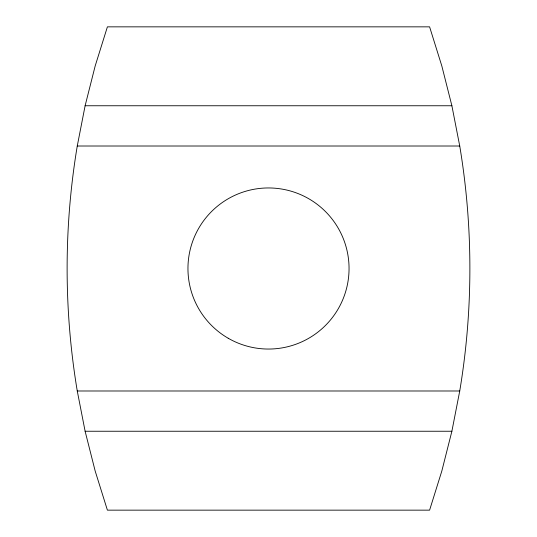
<?xml version="1.0" encoding="UTF-8"?>
<svg xmlns="http://www.w3.org/2000/svg" width="537" height="537" viewBox="0 0 537 537"><rect width="100%" height="100%" fill="white"/><g stroke="black" fill="none" stroke-linecap="round" stroke-linejoin="round"><path stroke-width="0.81" d="M77.261 146.01L85.115 105.755L95.17 65.997L107.4 26.85L429.6 26.85L441.83 65.997L451.886 105.755L459.739 146.01A745.087 745.087 0 0 1 459.739 390.99L451.886 431.245L441.83 471.003L429.6 510.15L107.4 510.15L95.17 471.003L85.115 431.245L77.261 390.99A745.087 745.087 0 0 1 77.261 146.01L459.739 146.01M85.115 105.755L451.886 105.755M77.261 390.99L459.739 390.99M85.115 431.245L451.886 431.245M228.225 338.256A80.55 80.55 0 0 0 349.05 268.5A80.55 80.55 0 0 0 228.225 198.744A80.55 80.55 0 0 0 228.225 338.256"/></g></svg>
